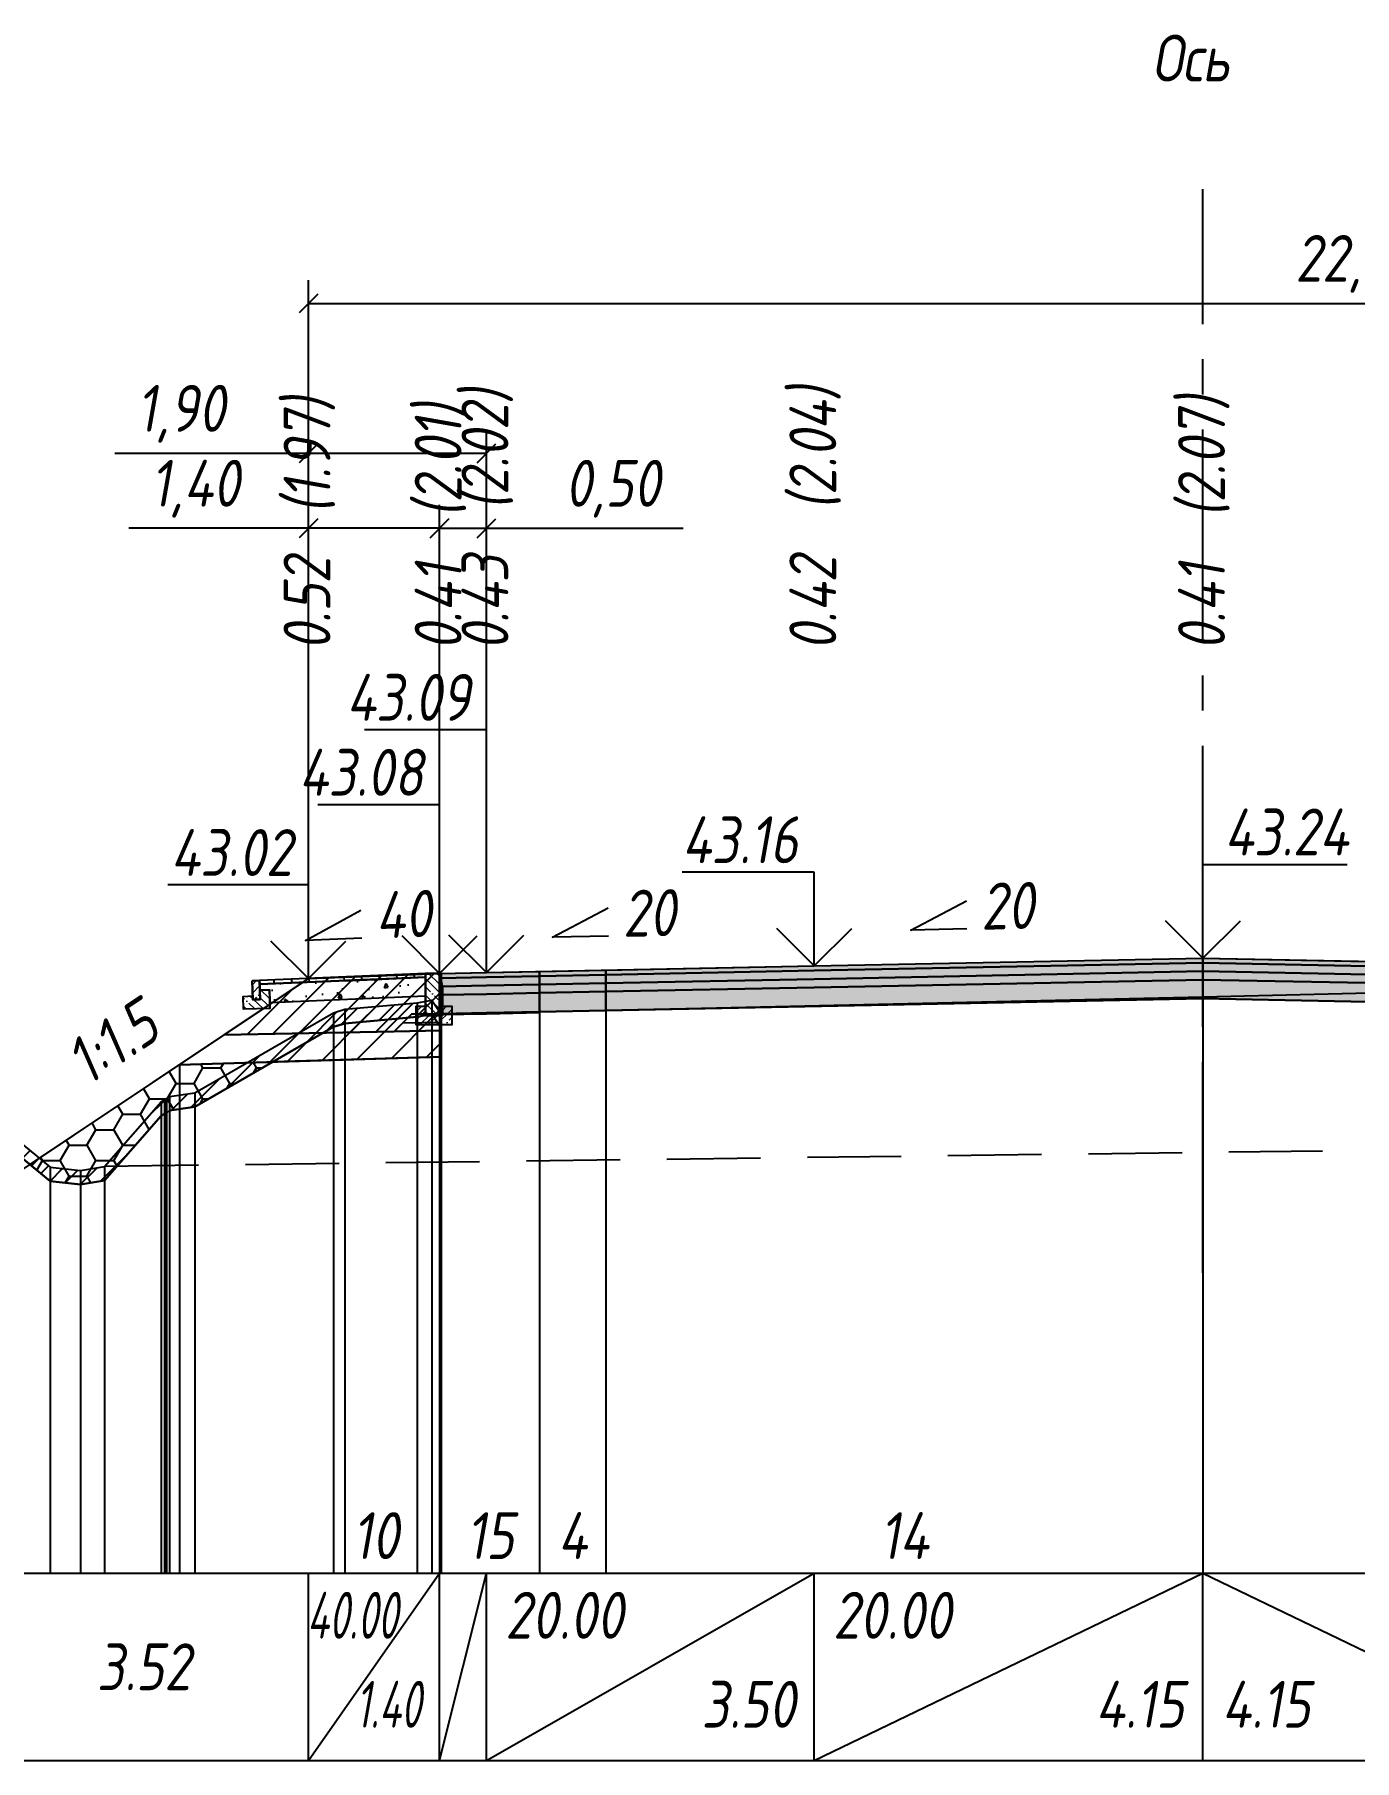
# Model space of a CAD drawing. Extents: x -717 to 1451, y -133302 to 233.
# Drawn here: x -282.8 to -212.3, y -113213.6 to -113121.5 of the extents above; entities that cross this region are included whole.
import ezdxf
from ezdxf.enums import TextEntityAlignment as Align

# ---------------------------------------------------------------- set-up
doc = ezdxf.new("R2010")
doc.units = 0
doc.linetypes.add('осевая2', pattern=[1.125, 0.75, -0.125, 0.125, -0.125])
doc.linetypes.add('штриховая', pattern=[0.75, 0.5, -0.25])
for name, color, linetype in [('Интерполированный поперечник', 2, 'Continuous'), ('КОД_399', 252, 'Continuous'), ('Код_514', 1, 'Continuous'), ('Контур_0', 7, 'Continuous'), ('Контур_2521', 7, 'Continuous'), ('Контур_2564', 7, 'Continuous'), ('Контур_2660', 7, 'Continuous'), ('Контур_2665', 7, 'Continuous'), ('Контур_400', 7, 'Continuous'), ('Контур_508', 7, 'Continuous'), ('Контур_512', 7, 'Continuous'), ('Контур_513', 7, 'Continuous'), ('Контур_818', 7, 'Continuous'), ('Красный поперечник', 1, 'Continuous'), ('Объём_2501', 7, 'Continuous'), ('Объём_2564', 7, 'Continuous'), ('Объём_2650', 7, 'Continuous'), ('Объём_2660', 7, 'Continuous'), ('Объём_2661', 7, 'Continuous'), ('Объём_2663', 7, 'Continuous'), ('Объём_2665', 7, 'Continuous'), ('Объём_2666', 7, 'Continuous'), ('Объём_2753', 7, 'Continuous'), ('Ось', 1, 'осевая2'), ('Откосы', 7, 'Continuous'), ('Отметки покрытия', 7, 'Continuous'), ('Рабочие отметки', 7, 'Continuous'), ('Рабочие отметки доп.', 7, 'Continuous'), ('Слои выравнивания', 7, 'Continuous'), ('Таблица', 7, 'Continuous'), ('Уклоны проезжей части', 7, 'Continuous'), ('Черный поперечник', 3, 'Continuous')]:
    doc.layers.add(name, color=color, linetype=linetype)
for name, color, linetype, true_color in [('Контур_2540', 2, 'Continuous', 0xffff00), ('Контур_2560', 2, 'Continuous', 0xffff00), ('Контур_2561', 7, 'Continuous', 0xff8040), ('Контур_2562', 3, 'Continuous', 0x00ff00), ('Контур_2563', 7, 'Continuous', 0xff8000), ('Контур_2570', 7, 'Continuous', 0x80ff00), ('Контур_2725', 7, 'Continuous', 0x323232), ('Контур_2736', 4, 'Continuous', 0x00ffff), ('Контур_2737', 4, 'Continuous', 0x00ffff), ('Контур_2738', 4, 'Continuous', 0x00ffff), ('Контур_2739', 4, 'Continuous', 0x00ffff), ('Контур_2745', 7, 'Continuous', 0xa4ffff), ('Контур_2747', 4, 'Continuous', 0x00ffff), ('Контур_2748', 4, 'Continuous', 0x00ffff), ('Контур_2749', 4, 'Continuous', 0x00ffff), ('Контур_2760', 7, 'Continuous', 0x323232), ('Контур_2761', 7, 'Continuous', 0x323232), ('Контур_2762', 7, 'Continuous', 0x323232), ('Контур_2763', 7, 'Continuous', 0x323232), ('Контур_2764', 7, 'Continuous', 0x323232), ('Контур_402', 7, 'Continuous', 0xff6464), ('Контур_703', 4, 'Continuous', 0x00ffff), ('Контур_705', 4, 'Continuous', 0x00ffff), ('Объём_2500', 7, 'Continuous', 0xc0c0c0), ('Объём_2520', 7, 'Continuous', 0x80ffff), ('Объём_2540', 2, 'Continuous', 0xffff00), ('Объём_2560', 2, 'Continuous', 0xffff00), ('Объём_2561', 7, 'Continuous', 0xff8040), ('Объём_2562', 3, 'Continuous', 0x00ff00), ('Объём_2563', 7, 'Continuous', 0xff8000), ('Объём_2570', 7, 'Continuous', 0x80ff00), ('Объём_2600', 7, 'Continuous', 0x808000), ('Объём_2746', 2, 'Continuous', 0xffff00)]:
    doc.layers.add(name, color=color, linetype=linetype, true_color=true_color)
doc.styles.get("Standard").update_dxf_attribs({"font": 'txt', "height": 2.5})
doc.styles.add('М', font='romand.shx', dxfattribs={"width": 0.8, "oblique": 10, "height": 2.5})
doc.dimstyles.new('ISO-25', dxfattribs={"dimtxt": 2.5, "dimasz": 2.5, "dimexe": 1.25, "dimexo": 0.625, "dimtad": 1, "dimtxsty": 'Standard', "dimcen": 2.5, "dimadec": 0, "dimazin": 0, "dimtfac": 1, "dimtmove": 0, "dimatfit": 3, "dimfxl": 1, "dimarcsym": 0})

# ---------------------------------------------------------------- blocks, each defined once
blk = doc.blocks.new('_Oblique')
at = {"color": 0, "linetype": 'ByBlock', "lineweight": -2}
blk.add_line((-0.5, -0.5), (0.5, 0.5), dxfattribs=at)
blk = doc.blocks.new('*D2329')
at = {"color": 0, "lineweight": -2, "transparency": 16777216}
for p, q in [((-268.175, -113171.356), (-268.175, -113146.636)), ((-261.175, -113171.076), (-261.175, -113146.636)), ((-268.175, -113147.886), (-277.756, -113147.886)), ((-261.175, -113147.886), (-268.175, -113147.886))]:
    blk.add_line(p, q, dxfattribs=at)
at = {"layer": 'Defpoints', "color": 0, "transparency": 16777216}
for p in [(-261.175, -113147.886), (-268.175, -113171.981), (-261.175, -113171.701)]:
    blk.add_point(p, dxfattribs=at)
at = {"color": 0, "lineweight": -2, "transparency": 16777216, "rotation": 180}
blk.add_blockref('_Oblique', (-268.175, -113147.886), dxfattribs=at)
at = {"color": 0, "lineweight": -2, "transparency": 16777216}
blk.add_blockref('_Oblique', (-261.175, -113147.886), dxfattribs=at)
at = {"color": 0, "transparency": 16777216, "insert": (-274.216, -113145.773), "char_height": 2.5, "width": 8.75, "attachment_point": 5, "style": 'М'}
blk.add_mtext('1,40', dxfattribs=at)
blk = doc.blocks.new('*D2331')
at = {"color": 0, "lineweight": -2, "transparency": 16777216}
for p, q in [((-261.175, -113171.076), (-261.175, -113146.636)), ((-258.675, -113171.026), (-258.675, -113146.636)), ((-261.175, -113147.886), (-258.675, -113147.886)), ((-258.675, -113147.886), (-248.171, -113147.886))]:
    blk.add_line(p, q, dxfattribs=at)
at = {"layer": 'Defpoints', "color": 0, "transparency": 16777216}
for p in [(-258.675, -113147.886), (-261.175, -113171.701), (-258.675, -113171.651)]:
    blk.add_point(p, dxfattribs=at)
at = {"color": 0, "lineweight": -2, "transparency": 16777216, "rotation": 180}
blk.add_blockref('_Oblique', (-261.175, -113147.886), dxfattribs=at)
at = {"color": 0, "lineweight": -2, "transparency": 16777216}
blk.add_blockref('_Oblique', (-258.675, -113147.886), dxfattribs=at)
at = {"color": 0, "transparency": 16777216, "insert": (-251.932, -113145.773), "char_height": 2.5, "width": 9.16667, "attachment_point": 5, "style": 'М'}
blk.add_mtext('0,50', dxfattribs=at)
blk = doc.blocks.new('*D2334')
at = {"color": 0, "lineweight": -2, "transparency": 16777216}
for p, q in [((-268.175, -113171.356), (-268.175, -113142.636)), ((-258.675, -113171.026), (-258.675, -113142.636)), ((-268.175, -113143.886), (-278.515, -113143.886)), ((-258.675, -113143.886), (-268.175, -113143.886))]:
    blk.add_line(p, q, dxfattribs=at)
at = {"layer": 'Defpoints', "color": 0, "transparency": 16777216}
for p in [(-258.675, -113143.886), (-268.175, -113171.981), (-258.675, -113171.651)]:
    blk.add_point(p, dxfattribs=at)
at = {"color": 0, "lineweight": -2, "transparency": 16777216, "rotation": 180}
blk.add_blockref('_Oblique', (-268.175, -113143.886), dxfattribs=at)
at = {"color": 0, "lineweight": -2, "transparency": 16777216}
blk.add_blockref('_Oblique', (-258.675, -113143.886), dxfattribs=at)
at = {"color": 0, "transparency": 16777216, "insert": (-274.975, -113141.773), "char_height": 2.5, "width": 8.75, "attachment_point": 5, "style": 'М'}
blk.add_mtext('1,90', dxfattribs=at)
blk = doc.blocks.new('*D2335')
at = {"color": 0, "lineweight": -2, "transparency": 16777216}
for p, q in [((-268.175, -113171.356), (-268.175, -113134.636)), ((-156.341, -113171.893), (-156.341, -113134.636)), ((-268.175, -113135.886), (-156.341, -113135.886))]:
    blk.add_line(p, q, dxfattribs=at)
at = {"layer": 'Defpoints', "color": 0, "transparency": 16777216}
for p in [(-156.341, -113135.886), (-268.175, -113171.981), (-156.341, -113172.518)]:
    blk.add_point(p, dxfattribs=at)
at = {"color": 0, "lineweight": -2, "transparency": 16777216, "rotation": 180}
blk.add_blockref('_Oblique', (-268.175, -113135.886), dxfattribs=at)
at = {"color": 0, "lineweight": -2, "transparency": 16777216}
blk.add_blockref('_Oblique', (-156.341, -113135.886), dxfattribs=at)
at = {"color": 0, "transparency": 16777216, "insert": (-212.258, -113133.773), "char_height": 2.5, "width": 12.5, "attachment_point": 5, "style": 'М'}
blk.add_mtext('22,37', dxfattribs=at)
blk = doc.blocks.new('Тротуар1')
at = {"linetype": 'Continuous', "lineweight": 13}
h = blk.add_hatch(dxfattribs=at)
h.set_pattern_fill('ANSI35', scale=5, angle=90)
h.set_pattern_definition([(135, (-1541.6927, -4801.9416), (-0.88388348, -0.88388348), []), (135, (-1541.6927, -4801.0577), (-0.88388348, -0.88388348), [1.5625, -0.3125, 0, -0.3125])])
h.paths.add_polyline_path([(-16.72, -1.24), (-17.72, -1.24), (-17.72, -2.24), (-18.52, -2.24), (-18.52, -1.85), (-19.52, -1.89), (-19.52, -3.24), (-16.72, -3.24)])
h = blk.add_hatch(dxfattribs=at)
h.set_pattern_fill('ANSI35', scale=5)
h.set_pattern_definition([(45, (-1541.6927, -4800.4416), (-0.88388348, 0.88388348), []), (45, (-1540.8088, -4800.4416), (-0.88388348, 0.88388348), [1.5625, -0.3125, 0, -0.3125])])
h.paths.add_polyline_path([(-17.72, -0.24), (-18.52, -0.24), (-18.52, -2.24), (-17.72, -2.24)])
at = {"linetype": 'Continuous'}
h = blk.add_hatch(dxfattribs=at)
h.set_pattern_fill('ANSI31', color=256, scale=15, angle=45, style=0)
h.set_pattern_definition([(90, (-1932.1888, -4954.235), (-1.875, 3e-16), [])])
h.paths.add_polyline_path([(0, 0), (-17.72, -0.24), (-17.71, -0.63), (-11.04, -0.58), (0, -0.4)])
at = {"layer": 'КОД_399'}
h = blk.add_hatch(dxfattribs=at)
h.set_pattern_fill('AR-CONC', scale=0.7, angle=45, style=0)
h.set_pattern_definition([(95, (-1932.189, -4954.235), (3.860864, 3.2396496), [0.525, -5.775]), (40, (-1932.189, -4954.235), (-4.409945, 3.036377), [0.42, -4.62]), (145.45144, (-1931.867, -4953.965), (-0.549081, 6.2760265), [0.4461813, -4.907995]), (91.1842, (-1933.179, -4953.245), (6.101854, 4.4632964), [0.7875, -8.6625]), (141.63564, (-1932.67, -4952.873), (-0.1953, 9.447982), [0.669272, -7.361996]), (36.18416, (-1933.179, -4953.245), (-0.1953, 9.447982), [0.63, -6.93]), (66, (-1932.4363, -4952.9975), (4.947401, 0.9616773), [0.525, -5.775]), (11, (-1932.4363, -4952.9975), (-2.38496, 4.793659), [0.42, -4.62]), (116.45144, (-1932.024, -4952.9174), (2.562441, 5.7553363), [0.4461813, -4.907995]), (82.5, (-1932.1888, -4954.235), (-1.5875523, 1.7079287), [0, -4.564, 0, -4.69, 0, -4.6375]), (52.5, (-1932.1888, -4954.235), (-0.6501106, 3.2543661), [0, -2.674, 0, -4.459, 0, -1.7675]), (12.5, (-1933.2926, -4955.3388), (2.7539272, 2.5306453), [0, -1.75, 0, -5.46, 0, -7.245]), (2.5, (-1933.7876, -4955.8337), (2.3911299, 3.3821186), [0, -2.275, 0, -3.626, 0, -5.145])])
h.paths.add_polyline_path([(0, -0.4), (-17.71, -0.63), (-17.72, -1.24), (-16.71, -1.24), (-16.72, -2.62), (-0.07, -2.41)])
at = {"linetype": 'Continuous'}
blk.add_lwpolyline([(-17.72, -1.24), (-16.72, -1.24), (-16.72, -3.24), (-19.52, -3.24), (-19.52, -1.89), (-18.52, -1.85)], dxfattribs=at)
at = {"color": 7, "lineweight": 30}
for points in [[(-18.52, -0.24), (-18.52, -2.24), (-17.72, -2.24), (-17.72, -0.24), (-18.52, -0.24)], [(-8.6, -0.53), (0, -0.4)]]:
    blk.add_lwpolyline(points, dxfattribs=at)
for points in [[(0, 0), (-17.72, -0.24), (-17.72, -0.63), (0, -0.4)], [(0, -0.4), (-17.71, -0.63), (-17.72, -1.24), (-16.71, -1.24), (-16.72, -2.62), (-0.07, -2.39)]]:
    blk.add_lwpolyline(points, close=True)
blk = doc.blocks.new('БР100.30.18')
at = {"linetype": 'Continuous', "lineweight": 13}
h = blk.add_hatch(dxfattribs=at)
h.set_pattern_fill('ANSI35', scale=5)
h.set_pattern_definition([(45, (-1504.996, -4799.2297), (-0.88388348, 0.88388348), []), (45, (-1504.1121, -4799.2297), (-0.88388348, 0.88388348), [1.5625, -0.3125, 0, -0.3125])])
h.paths.add_polyline_path([(0.3, 3.47), (1.8, 3.47), (1.8, -1.03), (0, -1.03), (0, 1.97)])
h = blk.add_hatch(dxfattribs=at)
h.set_pattern_fill('ANSI35', scale=5, angle=90)
h.set_pattern_definition([(135, (-1504.996, -4800.7297), (-0.88388348, -0.88388348), []), (135, (-1504.996, -4799.8458), (-0.88388348, -0.88388348), [1.5625, -0.3125, 0, -0.3125])])
h.paths.add_polyline_path([(-1, -0.03), (0, -0.03), (0, -1.03), (1.8, -1.03), (1.8, -0.03), (2.8, -0.03), (2.8, -2.03), (-1, -2.03)])
at = {"color": 7, "lineweight": 30}
blk.add_lwpolyline([(1.8, -1.03), (0, -1.03), (0, 1.97), (0.3, 3.47), (1.8, 3.47)], close=True, dxfattribs=at)
at = {"linetype": 'Continuous'}
blk.add_lwpolyline([(0, -0.03), (-1, -0.03), (-1, -2.03), (2.8, -2.03), (2.8, -0.03), (1.8, -0.03)], dxfattribs=at)

msp = doc.modelspace()

# ---------------------------------------------------------------- hatches: boundary and pattern name
at = {"layer": 'Объём_2563'}
h = msp.add_hatch(dxfattribs=at)
h.set_pattern_fill('ANSI31', color=256, scale=0.3)
h.set_pattern_definition([(45, (-402.3918, 39.3591), (-0.673519209, 0.673519209), [])])
h.paths.add_polyline_path([(-268.175, -113171.919), (-261.175, -113171.639), (-261.175, -113173.789), (-262.675, -113173.819), (-263.593, -113174.737), (-272.675, -113174.919)])
at = {"layer": 'Объём_2570'}
h = msp.add_hatch(dxfattribs=at)
h.set_pattern_fill('ANSI31', color=256, scale=0.2)
h.set_pattern_definition([(45, (-402.3918, 39.35914), (-0.449012806, 0.449012806), [])])
h.paths.add_polyline_path([(-261.097, -113174.558), (-261.597, -113173.808), (-262.377, -113173.95), (-266.24, -113174.305), (-266.837, -113174.49), (-274.244, -113178.767), (-275.584, -113178.95), (-275.755, -113179.088), (-275.859, -113179.133), (-276.042, -113179.246), (-279.055, -113182.688), (-280.342, -113182.912), (-281.956, -113182.73), (-285.946, -113179.46), (-286.216, -113179.199), (-292.567, -113178.477), (-294.032, -113178.127), (-296.491, -113177.973), (-297.058, -113177.963), (-297.392, -113177.968), (-297.392, -113177.218), (-297.058, -113177.213), (-296.491, -113177.223), (-294.032, -113177.377), (-292.567, -113177.727), (-286.216, -113178.449), (-285.946, -113178.71), (-281.956, -113181.98), (-280.342, -113182.162), (-279.055, -113181.938), (-276.042, -113178.496), (-275.859, -113178.383), (-275.755, -113178.338), (-275.584, -113178.2), (-274.244, -113178.017), (-266.837, -113173.74), (-266.24, -113173.555), (-262.377, -113173.2), (-261.597, -113173.058), (-261.097, -113173.808)])
at = {"layer": 'Объём_2600'}
h = msp.add_hatch(dxfattribs=at)
h.set_pattern_fill('ANSI31', color=6, scale=0.4)
h.set_pattern_definition([(45, (-402.3918, 39.3591), (-0.898025612, 0.898025612), [])])
h.paths.add_polyline_path([(-261.097, -113174.558), (-261.097, -113176.094), (-270.081, -113176.363), (-266.837, -113174.49), (-266.24, -113174.305), (-262.377, -113173.95), (-261.597, -113173.808)])
h = msp.add_hatch(dxfattribs=at)
h.set_pattern_fill('HONEY', color=5, scale=0.3)
h.set_pattern_definition([(0, (-402.3918, 39.35914), (1.42875, 0.8248891935), [0.9525, -1.905]), (120, (-402.3918, 39.35914), (-1.428749997, 0.824889199), [0.9525, -1.905]), (60, (-402.3918, 39.35914), (3e-09, 1.6497783924), [-1.905, 0.9525])])
h.paths.add_polyline_path([(-275.859, -113179.133), (-276.042, -113179.246), (-279.055, -113182.688), (-280.342, -113182.912), (-281.956, -113182.73), (-283.049, -113181.835), (-275.066, -113176.513), (-270.081, -113176.363), (-274.244, -113178.767), (-275.584, -113178.95), (-275.755, -113179.088)])
at = {"layer": 'Слои выравнивания'}
for color, points in [(2, [(-252.302, -113171.461), (-241.175, -113171.239), (-220.425, -113170.824), (-220.425, -113171.074), (-241.175, -113171.489), (-252.302, -113171.711)]), (3, [(-252.302, -113171.711), (-241.175, -113171.489), (-220.425, -113171.074), (-220.425, -113171.524), (-241.175, -113171.939), (-252.302, -113172.161)]), (2, [(-220.425, -113170.824), (-210.774, -113171.017), (-201.489, -113171.202), (-199.675, -113171.239), (-182.175, -113171.589), (-176.341, -113171.705), (-173.841, -113171.755), (-173.841, -113172.005), (-176.341, -113171.955), (-182.175, -113171.839), (-199.675, -113171.489), (-201.489, -113171.452), (-210.774, -113171.267), (-220.425, -113171.074)]), (3, [(-220.425, -113171.074), (-210.774, -113171.267), (-201.489, -113171.452), (-199.675, -113171.489), (-182.175, -113171.839), (-176.341, -113171.955), (-173.841, -113172.005), (-173.841, -113172.455), (-176.341, -113172.405), (-182.175, -113172.289), (-199.675, -113171.939), (-201.489, -113171.902), (-210.774, -113171.717), (-220.425, -113171.524)]), (2, [(-261.097, -113171.637), (-258.675, -113171.589), (-255.849, -113171.532), (-255.849, -113171.782), (-258.675, -113171.839), (-261.097, -113171.887)]), (3, [(-261.097, -113171.887), (-258.675, -113171.839), (-255.849, -113171.782), (-255.849, -113172.232), (-258.675, -113172.289), (-261.097, -113172.337)]), (2, [(-255.849, -113171.532), (-252.302, -113171.461), (-252.302, -113171.711), (-255.849, -113171.782)]), (3, [(-255.849, -113171.782), (-252.302, -113171.711), (-252.302, -113172.161), (-255.849, -113172.232)]), (4, [(-252.302, -113172.161), (-241.175, -113171.939), (-220.425, -113171.524), (-220.425, -113171.974), (-241.175, -113172.389), (-252.302, -113172.611)]), (5, [(-252.302, -113172.611), (-241.175, -113172.389), (-220.425, -113171.974), (-220.425, -113172.974), (-241.175, -113173.389), (-252.302, -113173.611)]), (4, [(-220.425, -113171.524), (-210.774, -113171.717), (-201.489, -113171.902), (-199.675, -113171.939), (-182.175, -113172.289), (-176.341, -113172.405), (-173.841, -113172.455), (-173.841, -113172.905), (-176.341, -113172.855), (-182.175, -113172.739), (-199.675, -113172.389), (-201.489, -113172.352), (-210.774, -113172.167), (-220.425, -113171.974)]), (5, [(-220.425, -113171.974), (-210.774, -113172.167), (-201.489, -113172.352), (-199.675, -113172.389), (-182.175, -113172.739), (-176.341, -113172.855), (-173.841, -113172.905), (-173.841, -113173.905), (-176.341, -113173.855), (-182.175, -113173.739), (-199.675, -113173.389), (-201.489, -113173.352), (-210.774, -113173.167), (-220.425, -113172.974)]), (4, [(-261.097, -113172.337), (-258.675, -113172.289), (-255.849, -113172.232), (-255.849, -113172.682), (-258.675, -113172.739), (-261.097, -113172.787)]), (5, [(-261.097, -113172.787), (-258.675, -113172.739), (-255.849, -113172.682), (-255.849, -113173.682), (-258.675, -113173.739), (-261.097, -113173.787)]), (4, [(-255.849, -113172.232), (-252.302, -113172.161), (-252.302, -113172.611), (-255.849, -113172.682)]), (5, [(-255.849, -113172.682), (-252.302, -113172.611), (-252.302, -113173.611), (-255.849, -113173.692)]), (7, [(-261.097, -113173.787), (-258.675, -113173.739), (-255.849, -113173.682), (-255.849, -113173.732), (-258.675, -113173.789), (-261.097, -113173.837)])]:
    msp.add_hatch(color=color, dxfattribs=at).paths.add_polyline_path(points)

# ---------------------------------------------------------------- linework, layer by layer
at = {"layer": 'Интерполированный поперечник', "linetype": 'штриховая', "ltscale": 10, "flags": 128}
msp.add_lwpolyline([(-279.036, -113181.924), (-136.229, -113180.116)], dxfattribs=at)
at = {"layer": 'Код_514'}
for p, q in [((-268.175, -113213.641), (-268.175, -113203.641)), ((-268.175, -113213.641), (-261.175, -113203.641)), ((-261.175, -113213.641), (-261.175, -113203.641)), ((-261.175, -113213.641), (-258.675, -113203.641)), ((-258.675, -113213.641), (-258.675, -113203.641)), ((-258.675, -113213.641), (-241.175, -113203.641)), ((-241.175, -113213.641), (-241.175, -113203.641)), ((-241.175, -113213.641), (-220.425, -113203.641)), ((-220.425, -113213.641), (-220.425, -113203.641)), ((-220.425, -113203.641), (-199.675, -113213.641))]:
    msp.add_line(p, q, dxfattribs=at)
at = {"layer": 'Контур_0', "flags": 128}
for points in [[(-268.175, -113171.919), (-282.544, -113181.498), (-282.544, -113181.498), (-282.544, -113181.498), (-282.544, -113181.498), (-282.544, -113181.498), (-282.544, -113181.498), (-282.544, -113181.498), (-282.544, -113181.498), (-282.544, -113181.498), (-282.544, -113181.498), (-282.544, -113181.498), (-282.544, -113181.498), (-282.544, -113181.498), (-282.544, -113181.498), (-285.758, -113183.641)], [(-268.175, -113171.919), (-282.544, -113181.498), (-282.544, -113181.498), (-282.544, -113181.498), (-282.544, -113181.498), (-282.544, -113181.498), (-282.544, -113181.498), (-282.544, -113181.498), (-282.544, -113181.498), (-282.544, -113181.498), (-282.544, -113181.498), (-282.544, -113181.498), (-282.544, -113181.498), (-282.544, -113181.498), (-282.544, -113181.498), (-285.758, -113183.641)], [(-261.175, -113173.789), (-261.175, -113171.639), (-261.097, -113171.637), (-261.097, -113173.787), (-261.175, -113173.789), (-261.175, -113173.789)], [(-272.675, -113174.919), (-263.593, -113174.737), (-262.675, -113173.819), (-261.175, -113173.789)], [(-262.675, -113173.819), (-261.097, -113173.787), (-261.097, -113174.687), (-263.593, -113174.737), (-262.675, -113173.819), (-262.675, -113173.819)]]:
    msp.add_lwpolyline(points, dxfattribs=at)
at = {"layer": 'Контур_2521', "color": 250, "flags": 128}
msp.add_lwpolyline([(-263.134, -113174.278), (-261.097, -113174.237)], dxfattribs=at)
at = {"layer": 'Контур_2540', "flags": 128}
msp.add_lwpolyline([(-263.593, -113174.737), (-261.097, -113174.687), (-261.097, -113176.094), (-275.066, -113176.513), (-272.675, -113174.919), (-263.593, -113174.737), (-263.593, -113174.737)], dxfattribs=at)
at = {"layer": 'Контур_2560', "flags": 128}
msp.add_lwpolyline([(-268.175, -113171.919), (-268.175, -113171.919), (-268.175, -113171.919), (-261.175, -113171.639)], dxfattribs=at)
at = {"layer": 'Контур_2561', "flags": 128}
msp.add_lwpolyline([(-261.175, -113171.639), (-261.175, -113171.639), (-268.175, -113171.919), (-268.175, -113171.919), (-261.175, -113171.639)], dxfattribs=at)
at = {"layer": 'Контур_2562', "flags": 128}
msp.add_lwpolyline([(-268.175, -113171.919), (-268.175, -113171.919), (-268.175, -113171.919), (-268.175, -113171.919), (-268.175, -113171.919)], dxfattribs=at)
at = {"layer": 'Контур_2563', "flags": 128}
msp.add_lwpolyline([(-268.175, -113171.919), (-261.175, -113171.639), (-261.175, -113173.789), (-262.675, -113173.819), (-263.593, -113174.737), (-272.675, -113174.919), (-268.175, -113171.919), (-268.175, -113171.919)], dxfattribs=at)
at = {"layer": 'Контур_2564', "flags": 128}
msp.add_lwpolyline([(-268.175, -113171.919), (-261.175, -113171.639)], dxfattribs=at)
at = {"layer": 'Контур_2570', "flags": 128}
msp.add_lwpolyline([(-322.392, -113176.474), (-306.844, -113178.135), (-297.058, -113177.963), (-296.491, -113177.973), (-294.032, -113178.127), (-292.567, -113178.477), (-286.216, -113179.199), (-286.095, -113179.311), (-285.946, -113179.46), (-281.956, -113182.73), (-280.342, -113182.912), (-279.055, -113182.688), (-276.042, -113179.246), (-275.859, -113179.133), (-275.755, -113179.088), (-275.584, -113178.95), (-274.244, -113178.767), (-266.837, -113174.49), (-266.24, -113174.305), (-266.24, -113174.305), (-262.377, -113173.95), (-261.597, -113173.808), (-261.097, -113174.558)], dxfattribs=at)
at = {"layer": 'Контур_2660', "flags": 128}
msp.add_lwpolyline([(-275.066, -113176.513), (-261.097, -113176.094)], dxfattribs=at)
at = {"layer": 'Контур_2665', "flags": 128}
msp.add_lwpolyline([(-268.175, -113171.919), (-268.175, -113171.919)], dxfattribs=at)
at = {"layer": 'Контур_2725', "flags": 128}
msp.add_lwpolyline([(-261.097, -113173.837), (-258.675, -113173.789), (-255.849, -113173.732), (-255.849, -113173.692), (-252.302, -113173.611), (-241.175, -113173.389), (-220.425, -113172.974), (-210.774, -113173.167), (-201.489, -113173.352), (-199.675, -113173.389), (-182.175, -113173.739), (-176.341, -113173.855), (-173.841, -113173.905)], dxfattribs=at)
at = {"layer": 'Контур_2736', "flags": 128}
for points in [[(-268.175, -113171.919), (-282.544, -113181.498)], [(-282.544, -113181.498), (-285.758, -113183.641)]]:
    msp.add_lwpolyline(points, dxfattribs=at)
at = {"layer": 'Контур_2737', "flags": 128}
msp.add_lwpolyline([(-282.544, -113181.498), (-282.544, -113181.498)], dxfattribs=at)
at = {"layer": 'Контур_2738', "flags": 128}
msp.add_lwpolyline([(-282.544, -113181.498), (-282.544, -113181.498)], dxfattribs=at)
at = {"layer": 'Контур_2739', "flags": 128}
msp.add_lwpolyline([(-282.544, -113181.498), (-282.544, -113181.498)], dxfattribs=at)
at = {"layer": 'Контур_2745', "flags": 128}
msp.add_lwpolyline([(-282.544, -113181.498), (-282.544, -113181.498)], dxfattribs=at)
msp.add_lwpolyline([(-282.544, -113181.498), (-282.544, -113181.498)], dxfattribs=at)
msp.add_lwpolyline([(-282.544, -113181.498), (-282.544, -113181.498)], dxfattribs=at)
msp.add_lwpolyline([(-282.544, -113181.498), (-282.544, -113181.498)], dxfattribs=at)
msp.add_lwpolyline([(-282.544, -113181.498), (-282.544, -113181.498)], dxfattribs=at)
msp.add_lwpolyline([(-282.544, -113181.498), (-282.544, -113181.498)], dxfattribs=at)
at = {"layer": 'Контур_2747', "flags": 128}
msp.add_lwpolyline([(-282.544, -113181.498), (-282.544, -113181.498)], dxfattribs=at)
at = {"layer": 'Контур_2748', "flags": 128}
msp.add_lwpolyline([(-282.544, -113181.498), (-282.544, -113181.498)], dxfattribs=at)
at = {"layer": 'Контур_2749', "flags": 128}
msp.add_lwpolyline([(-282.544, -113181.498), (-282.544, -113181.498)], dxfattribs=at)
at = {"layer": 'Контур_2760', "flags": 128}
msp.add_lwpolyline([(-261.097, -113171.637), (-258.675, -113171.589), (-255.849, -113171.532), (-252.302, -113171.461), (-241.175, -113171.239), (-220.425, -113170.824), (-210.774, -113171.017), (-201.489, -113171.202), (-199.675, -113171.239), (-182.175, -113171.589), (-176.341, -113171.705), (-173.841, -113171.755)], dxfattribs=at)
at = {"layer": 'Контур_2761', "flags": 128}
msp.add_lwpolyline([(-261.097, -113171.887), (-258.675, -113171.839), (-255.849, -113171.782), (-252.302, -113171.711), (-241.175, -113171.489), (-220.425, -113171.074), (-210.774, -113171.267), (-201.489, -113171.452), (-199.675, -113171.489), (-182.175, -113171.839), (-176.341, -113171.955), (-173.841, -113172.005)], dxfattribs=at)
at = {"layer": 'Контур_2762', "flags": 128}
msp.add_lwpolyline([(-261.097, -113172.337), (-258.675, -113172.289), (-255.849, -113172.232), (-252.302, -113172.161), (-241.175, -113171.939), (-220.425, -113171.524), (-210.774, -113171.717), (-201.489, -113171.902), (-199.675, -113171.939), (-182.175, -113172.289), (-176.341, -113172.405), (-173.841, -113172.455)], dxfattribs=at)
at = {"layer": 'Контур_2763', "flags": 128}
msp.add_lwpolyline([(-261.097, -113172.787), (-258.675, -113172.739), (-255.849, -113172.682), (-252.302, -113172.611), (-241.175, -113172.389), (-220.425, -113171.974), (-210.774, -113172.167), (-201.489, -113172.352), (-199.675, -113172.389), (-182.175, -113172.739), (-176.341, -113172.855), (-173.841, -113172.905)], dxfattribs=at)
at = {"layer": 'Контур_2764', "flags": 128}
msp.add_lwpolyline([(-261.097, -113173.787), (-258.675, -113173.739), (-255.849, -113173.682)], dxfattribs=at)
at = {"layer": 'Контур_400', "flags": 128}
for points in [[(-261.175, -113171.639), (-258.675, -113171.589), (-258.675, -113171.589), (-258.675, -113171.589), (-258.675, -113171.589), (-258.675, -113171.589), (-258.675, -113171.589), (-241.175, -113171.239), (-220.425, -113170.824)], [(-220.425, -113170.824), (-199.675, -113171.239), (-182.175, -113171.589), (-182.175, -113171.589), (-182.175, -113171.589), (-182.175, -113171.589), (-182.175, -113171.589), (-176.341, -113171.705), (-173.841, -113171.755)]]:
    msp.add_lwpolyline(points, dxfattribs=at)
at = {"layer": 'Контур_402', "flags": 128}
msp.add_lwpolyline([(-275.066, -113176.513), (-261.097, -113176.094), (-261.097, -113173.837), (-255.849, -113173.732), (-255.849, -113173.692), (-252.302, -113173.611), (-220.425, -113172.974), (-173.841, -113173.905), (-173.841, -113176.271), (-149.523, -113177.001)], dxfattribs=at)
at = {"layer": 'Контур_508', "flags": 128}
msp.add_lwpolyline([(-297.392, -113177.218), (-287.758, -113183.641), (-285.758, -113183.641), (-275.066, -113176.513), (-261.097, -113176.094), (-261.097, -113173.837), (-255.849, -113173.732), (-255.849, -113173.692), (-252.302, -113173.611), (-220.425, -113172.974), (-173.841, -113173.905), (-173.841, -113176.271), (-149.523, -113177.001), (-144.078, -113180.631), (-144.078, -113181.833), (-140.631, -113184.131), (-140.328, -113184.131), (-138.328, -113184.131), (-138.025, -113184.131), (-134.578, -113181.833), (-134.578, -113180.631), (-130.748, -113178.078)], dxfattribs=at)
at = {"layer": 'Контур_512', "flags": 128}
msp.add_lwpolyline([(-297.392, -113177.218), (-287.758, -113183.641), (-285.758, -113183.641), (-275.066, -113176.513), (-261.097, -113176.094)], dxfattribs=at)
at = {"layer": 'Контур_513', "flags": 128}
msp.add_lwpolyline([(-297.392, -113177.218), (-287.758, -113183.641), (-285.758, -113183.641), (-275.066, -113176.513), (-261.097, -113176.094), (-261.097, -113173.837), (-255.849, -113173.732), (-255.849, -113173.692), (-252.302, -113173.611), (-220.425, -113172.974), (-173.841, -113173.905), (-173.841, -113176.271), (-149.523, -113177.001), (-144.078, -113180.631), (-144.078, -113181.833), (-140.631, -113184.131), (-140.328, -113184.131), (-138.328, -113184.131), (-138.025, -113184.131), (-134.578, -113181.833), (-134.578, -113180.631), (-130.748, -113178.078)], dxfattribs=at)
at = {"layer": 'Контур_703', "flags": 128}
msp.add_lwpolyline([(-268.175, -113171.919), (-282.544, -113181.498)], dxfattribs=at)
at = {"layer": 'Контур_705', "flags": 128}
msp.add_lwpolyline([(-282.544, -113181.498), (-282.544, -113181.498)], dxfattribs=at)
at = {"layer": 'Контур_818', "flags": 128}
msp.add_lwpolyline([(-297.392, -113177.968), (-297.058, -113177.963), (-296.491, -113177.973), (-294.032, -113178.127), (-292.567, -113178.477), (-286.216, -113179.199), (-286.095, -113179.311), (-285.946, -113179.46), (-281.956, -113182.73), (-280.342, -113182.912), (-279.055, -113182.688), (-276.042, -113179.246), (-275.859, -113179.133), (-275.755, -113179.088), (-275.584, -113178.95), (-274.244, -113178.767), (-266.837, -113174.49), (-266.24, -113174.305), (-266.24, -113174.305), (-262.377, -113173.95), (-261.597, -113173.808), (-261.097, -113174.558)], dxfattribs=at)
at = {"layer": 'Красный поперечник'}
for p, q in [((-241.175, -113171.239), (-220.425, -113170.824)), ((-220.425, -113170.824), (-199.675, -113171.239)), ((-285.758, -113183.641), (-268.175, -113171.919)), ((-268.175, -113171.919), (-261.175, -113171.639)), ((-261.175, -113171.639), (-258.675, -113171.589)), ((-258.675, -113171.589), (-241.175, -113171.239)), ((-275.066, -113176.513), (-275.066, -113203.641)), ((-261.097, -113176.094), (-261.097, -113203.641))]:
    msp.add_line(p, q, dxfattribs=at)
at = {"layer": 'Объём_2500', "flags": 128}
msp.add_lwpolyline([(-261.175, -113173.789), (-261.175, -113171.639), (-261.097, -113171.637), (-261.097, -113173.787), (-261.175, -113173.789), (-261.175, -113173.789)], dxfattribs=at)
at = {"layer": 'Объём_2501', "flags": 128}
for points in [[(-261.175, -113171.639), (-258.675, -113171.589), (-258.675, -113171.589), (-258.675, -113171.589), (-258.675, -113171.589), (-258.675, -113171.589), (-258.675, -113171.589), (-241.175, -113171.239), (-220.425, -113170.824)], [(-220.425, -113170.824), (-199.675, -113171.239), (-182.175, -113171.589), (-182.175, -113171.589), (-182.175, -113171.589), (-182.175, -113171.589), (-182.175, -113171.589), (-176.341, -113171.705), (-173.841, -113171.755)]]:
    msp.add_lwpolyline(points, dxfattribs=at)
at = {"layer": 'Объём_2520', "color": 250, "flags": 128}
msp.add_lwpolyline([(-262.675, -113173.819), (-261.097, -113173.787), (-261.097, -113174.687), (-263.593, -113174.737), (-262.675, -113173.819), (-262.675, -113173.819)], dxfattribs=at)
at = {"layer": 'Объём_2540', "flags": 128}
msp.add_lwpolyline([(-263.593, -113174.737), (-261.097, -113174.687), (-261.097, -113176.094), (-275.066, -113176.513), (-272.675, -113174.919), (-263.593, -113174.737), (-263.593, -113174.737)], dxfattribs=at)
at = {"layer": 'Объём_2560', "flags": 128}
msp.add_lwpolyline([(-268.175, -113171.919), (-268.175, -113171.919), (-268.175, -113171.919), (-261.175, -113171.639)], dxfattribs=at)
at = {"layer": 'Объём_2561', "flags": 128}
msp.add_lwpolyline([(-261.175, -113171.639), (-261.175, -113171.639), (-268.175, -113171.919), (-268.175, -113171.919), (-261.175, -113171.639)], dxfattribs=at)
at = {"layer": 'Объём_2562', "flags": 128}
msp.add_lwpolyline([(-268.175, -113171.919), (-268.175, -113171.919), (-268.175, -113171.919), (-268.175, -113171.919), (-268.175, -113171.919)], dxfattribs=at)
at = {"layer": 'Объём_2563', "color": 250, "flags": 128}
msp.add_lwpolyline([(-268.175, -113171.919), (-261.175, -113171.639), (-261.175, -113173.789), (-262.675, -113173.819), (-263.593, -113174.737), (-272.675, -113174.919), (-268.175, -113171.919), (-268.175, -113171.919)], dxfattribs=at)
at = {"layer": 'Объём_2564', "flags": 128}
msp.add_lwpolyline([(-268.175, -113171.919), (-261.175, -113171.639)], dxfattribs=at)
at = {"layer": 'Объём_2570', "flags": 128}
for points in [[(-285.946, -113178.71), (-281.956, -113181.98), (-280.342, -113182.162), (-279.055, -113181.938), (-276.042, -113178.496), (-275.859, -113178.383), (-275.755, -113178.338), (-275.584, -113178.2), (-274.244, -113178.017), (-266.837, -113173.74), (-266.24, -113173.555), (-262.377, -113173.2), (-261.597, -113173.058), (-261.097, -113173.808), (-261.097, -113173.808), (-261.097, -113174.558), (-261.097, -113174.558)], [(-261.097, -113174.558), (-261.097, -113174.558), (-261.597, -113173.808), (-262.377, -113173.95), (-266.24, -113174.305), (-266.837, -113174.49), (-274.244, -113178.767), (-275.584, -113178.95), (-275.755, -113179.088), (-275.859, -113179.133), (-276.042, -113179.246), (-279.055, -113182.688), (-280.342, -113182.912), (-281.956, -113182.73), (-285.946, -113179.46)]]:
    msp.add_lwpolyline(points, dxfattribs=at)
at = {"layer": 'Объём_2600', "color": 5, "flags": 128}
msp.add_lwpolyline([(-275.859, -113179.133), (-276.042, -113179.246), (-279.055, -113182.688), (-280.342, -113182.912), (-281.956, -113182.73), (-283.049, -113181.835), (-275.066, -113176.513), (-270.081, -113176.363), (-274.244, -113178.767), (-275.584, -113178.95), (-275.755, -113179.088), (-275.859, -113179.133), (-275.859, -113179.133)], dxfattribs=at)
at = {"layer": 'Объём_2650', "color": 6, "flags": 128}
msp.add_lwpolyline([(-261.097, -113174.558), (-261.097, -113176.094), (-270.081, -113176.363), (-266.837, -113174.49), (-266.24, -113174.305), (-262.377, -113173.95), (-261.597, -113173.808), (-261.097, -113174.558), (-261.097, -113174.558)], dxfattribs=at)
at = {"layer": 'Объём_2660', "flags": 128}
msp.add_lwpolyline([(-275.066, -113176.513), (-261.097, -113176.094)], dxfattribs=at)
at = {"layer": 'Объём_2661', "flags": 128}
msp.add_lwpolyline([(-268.175, -113171.919), (-282.544, -113181.498)], dxfattribs=at)
at = {"layer": 'Объём_2663', "flags": 128}
msp.add_lwpolyline([(-282.544, -113181.498), (-285.758, -113183.641)], dxfattribs=at)
at = {"layer": 'Объём_2665', "flags": 128}
msp.add_lwpolyline([(-268.175, -113171.919), (-268.175, -113171.919)], dxfattribs=at)
at = {"layer": 'Объём_2666', "flags": 128}
msp.add_lwpolyline([(-268.175, -113171.919), (-282.544, -113181.498)], dxfattribs=at)
at = {"layer": 'Объём_2746', "flags": 128}
msp.add_lwpolyline([(-261.097, -113174.558), (-261.097, -113176.094), (-270.081, -113176.363), (-266.837, -113174.49), (-266.24, -113174.305), (-262.377, -113173.95), (-261.597, -113173.808), (-261.097, -113174.558), (-261.097, -113174.558)], dxfattribs=at)
at = {"layer": 'Объём_2753', "flags": 128}
msp.add_lwpolyline([(-261.097, -113171.637), (-261.097, -113171.637)], dxfattribs=at)
at = {"layer": 'Ось', "ltscale": 15}
msp.add_line((-220.425, -113187.612), (-220.425, -113129.794), dxfattribs=at)
at = {"layer": 'Откосы', "color": 1, "flags": 128}
for points in [[(-265.326, -113169.763), (-268.323, -113169.882), (-265.386, -113168.264)], [(-252.151, -113169.647), (-255.15, -113169.707), (-252.181, -113168.147)], [(-233.026, -113169.264), (-236.025, -113169.324), (-233.056, -113167.765)]]:
    msp.add_lwpolyline(points, dxfattribs=at)
at = {"layer": 'Отметки покрытия', "color": 1}
for p, q in [((-258.675, -113158.639), (-265.175, -113158.639)), ((-258.675, -113171.589), (-258.675, -113158.639)), ((-261.175, -113162.639), (-267.675, -113162.639)), ((-261.175, -113171.639), (-261.175, -113162.639)), ((-241.175, -113166.239), (-248.225, -113166.239)), ((-241.175, -113171.239), (-241.175, -113166.239)), ((-220.425, -113170.824), (-220.425, -113165.824)), ((-220.425, -113165.824), (-212.725, -113165.824)), ((-268.175, -113166.919), (-275.675, -113166.919)), ((-268.175, -113171.919), (-268.175, -113166.919)), ((-241.175, -113171.239), (-243.175, -113169.239)), ((-241.175, -113171.239), (-239.175, -113169.239)), ((-220.425, -113170.824), (-222.425, -113168.824)), ((-220.425, -113170.824), (-218.425, -113168.824)), ((-268.175, -113171.919), (-270.175, -113169.919)), ((-268.175, -113171.919), (-266.175, -113169.919)), ((-261.175, -113171.639), (-263.175, -113169.639)), ((-261.175, -113171.639), (-259.175, -113169.639)), ((-258.675, -113171.589), (-260.675, -113169.589)), ((-258.675, -113171.589), (-256.675, -113169.589))]:
    msp.add_line(p, q, dxfattribs=at)
at = {"layer": 'Слои выравнивания'}
for p, q in [((-220.425, -113170.824), (-220.425, -113203.641)), ((-261.175, -113171.639), (-261.175, -113203.641)), ((-261.097, -113171.637), (-261.097, -113203.641)), ((-255.849, -113171.532), (-255.849, -113203.641)), ((-252.302, -113171.461), (-252.302, -113203.641))]:
    msp.add_line(p, q, dxfattribs=at)
at = {"layer": 'Слои выравнивания', "color": 2, "flags": 128}
for points in [[(-252.302, -113171.461), (-241.175, -113171.239), (-220.425, -113170.824), (-220.425, -113171.074), (-241.175, -113171.489), (-252.302, -113171.711)], [(-220.425, -113170.824), (-210.774, -113171.017), (-201.489, -113171.202), (-199.675, -113171.239), (-182.175, -113171.589), (-176.341, -113171.705), (-173.841, -113171.755), (-173.841, -113172.005), (-176.341, -113171.955), (-182.175, -113171.839), (-199.675, -113171.489), (-201.489, -113171.452), (-210.774, -113171.267), (-220.425, -113171.074)], [(-261.097, -113171.637), (-258.675, -113171.589), (-255.849, -113171.532), (-255.849, -113171.782), (-258.675, -113171.839), (-261.097, -113171.887)], [(-255.849, -113171.532), (-252.302, -113171.461), (-252.302, -113171.711), (-255.849, -113171.782)]]:
    msp.add_lwpolyline(points, close=True, dxfattribs=at)
at = {"layer": 'Слои выравнивания', "color": 3, "flags": 128}
for points in [[(-252.302, -113171.711), (-241.175, -113171.489), (-220.425, -113171.074), (-220.425, -113171.524), (-241.175, -113171.939), (-252.302, -113172.161)], [(-220.425, -113171.074), (-210.774, -113171.267), (-201.489, -113171.452), (-199.675, -113171.489), (-182.175, -113171.839), (-176.341, -113171.955), (-173.841, -113172.005), (-173.841, -113172.455), (-176.341, -113172.405), (-182.175, -113172.289), (-199.675, -113171.939), (-201.489, -113171.902), (-210.774, -113171.717), (-220.425, -113171.524)], [(-261.097, -113171.887), (-258.675, -113171.839), (-255.849, -113171.782), (-255.849, -113172.232), (-258.675, -113172.289), (-261.097, -113172.337)], [(-255.849, -113171.782), (-252.302, -113171.711), (-252.302, -113172.161), (-255.849, -113172.232)]]:
    msp.add_lwpolyline(points, close=True, dxfattribs=at)
at = {"layer": 'Слои выравнивания', "color": 4, "flags": 128}
for points in [[(-252.302, -113172.161), (-241.175, -113171.939), (-220.425, -113171.524), (-220.425, -113171.974), (-241.175, -113172.389), (-252.302, -113172.611)], [(-220.425, -113171.524), (-210.774, -113171.717), (-201.489, -113171.902), (-199.675, -113171.939), (-182.175, -113172.289), (-176.341, -113172.405), (-173.841, -113172.455), (-173.841, -113172.905), (-176.341, -113172.855), (-182.175, -113172.739), (-199.675, -113172.389), (-201.489, -113172.352), (-210.774, -113172.167), (-220.425, -113171.974)], [(-261.097, -113172.337), (-258.675, -113172.289), (-255.849, -113172.232), (-255.849, -113172.682), (-258.675, -113172.739), (-261.097, -113172.787)], [(-255.849, -113172.232), (-252.302, -113172.161), (-252.302, -113172.611), (-255.849, -113172.682)]]:
    msp.add_lwpolyline(points, close=True, dxfattribs=at)
at = {"layer": 'Слои выравнивания', "color": 5, "flags": 128}
for points in [[(-252.302, -113172.611), (-241.175, -113172.389), (-220.425, -113171.974), (-220.425, -113172.974), (-241.175, -113173.389), (-252.302, -113173.611)], [(-220.425, -113171.974), (-210.774, -113172.167), (-201.489, -113172.352), (-199.675, -113172.389), (-182.175, -113172.739), (-176.341, -113172.855), (-173.841, -113172.905), (-173.841, -113173.905), (-176.341, -113173.855), (-182.175, -113173.739), (-199.675, -113173.389), (-201.489, -113173.352), (-210.774, -113173.167), (-220.425, -113172.974)], [(-261.097, -113172.787), (-258.675, -113172.739), (-255.849, -113172.682), (-255.849, -113173.682), (-258.675, -113173.739), (-261.097, -113173.787)], [(-255.849, -113172.682), (-252.302, -113172.611), (-252.302, -113173.611), (-255.849, -113173.692)]]:
    msp.add_lwpolyline(points, close=True, dxfattribs=at)
at = {"layer": 'Слои выравнивания', "color": 7, "flags": 128}
msp.add_lwpolyline([(-261.097, -113173.787), (-258.675, -113173.739), (-255.849, -113173.682), (-255.849, -113173.732), (-258.675, -113173.789), (-261.097, -113173.837)], close=True, dxfattribs=at)
at = {"layer": 'Таблица'}
for p, q in [((-322.392, -113203.641), (-105.748, -113203.641)), ((-322.392, -113213.641), (-105.748, -113213.641))]:
    msp.add_line(p, q, dxfattribs=at)
at = {"layer": 'Черный поперечник', "color": 7}
for p, q in [((-220.425, -113172.885), (-220.425, -113203.641)), ((-266.837, -113173.74), (-266.837, -113203.641)), ((-266.24, -113173.555), (-266.24, -113203.641)), ((-262.377, -113173.2), (-262.377, -113203.641)), ((-261.597, -113173.058), (-261.597, -113203.641)), ((-261.097, -113173.808), (-261.097, -113203.641)), ((-255.849, -113173.692), (-255.849, -113203.641)), ((-275.859, -113178.383), (-275.859, -113203.641)), ((-275.755, -113178.338), (-275.755, -113203.641)), ((-275.584, -113178.2), (-275.584, -113203.641)), ((-274.244, -113178.017), (-274.244, -113203.641)), ((-276.042, -113178.496), (-276.042, -113203.641)), ((-281.956, -113181.98), (-281.956, -113203.641)), ((-279.055, -113181.938), (-279.055, -113203.641)), ((-280.342, -113182.162), (-280.342, -113203.641))]:
    msp.add_line(p, q, dxfattribs=at)
at = {"layer": 'Черный поперечник', "flags": 128}
msp.add_lwpolyline([(-285.946, -113178.71), (-281.956, -113181.98), (-280.342, -113182.162), (-279.055, -113181.938), (-276.042, -113178.496), (-275.859, -113178.383), (-275.755, -113178.338), (-275.584, -113178.2), (-274.244, -113178.017), (-266.837, -113173.74), (-266.24, -113173.555), (-262.377, -113173.2), (-261.597, -113173.058), (-261.097, -113173.808), (-255.849, -113173.692), (-220.425, -113172.885), (-210.774, -113172.665)], dxfattribs=at)

# ---------------------------------------------------------------- block references
at = {"xscale": 0.499999999999998, "yscale": 0.499999999999998, "zscale": 0.499999999999998, "rotation": 1.71443905944475}
msp.add_blockref('Тротуар1', (-261.927, -113171.639), dxfattribs=at)
at = {"lineweight": 18, "xscale": -0.5, "yscale": 0.5, "zscale": 0.5, "rotation": 0.05553677703885818}
msp.add_blockref('БР100.30.18', (-261.026, -113173.372), dxfattribs=at)

# ---------------------------------------------------------------- texts
at = {"layer": 'Код_514', "style": 'М', "oblique": 10}
for s, width, p in [('40.00', 0.6, (-268.263, -113204.641)), ('20.00', 0.8, (-257.675, -113204.641)), ('20.00', 0.8, (-240.175, -113204.641))]:
    msp.add_text(s, height=2.5, dxfattribs=dict(at, width=width)).set_placement(p, align=Align.TOP_LEFT)
at = {"layer": 'Код_514', "style": 'М', "oblique": 10, "width": 0.8}
msp.add_text('3.52', height=2.5, dxfattribs=at).set_placement((-276.966, -113208.641), align=Align.MIDDLE_CENTER)
at = {"layer": 'Код_514', "style": 'М', "oblique": 10}
for s, width, p in [('1.40', 0.6, (-262.175, -113212.641)), ('3.50', 0.8, (-242.175, -113212.641)), ('4.15', 0.8, (-221.425, -113212.641))]:
    msp.add_text(s, height=2.5, dxfattribs=dict(at, width=width)).set_placement(p, align=Align.BOTTOM_RIGHT)
at = {"layer": 'Код_514', "style": 'М', "oblique": 10, "width": 0.8}
msp.add_text('4.15', height=2.5, dxfattribs=at).set_placement((-219.425, -113212.641), align=Align.BOTTOM_LEFT)
at = {"layer": 'Ось', "ltscale": 15, "style": 'М', "oblique": 10, "width": 0.8}
msp.add_text('Ось ', height=2.5, dxfattribs=at).set_placement((-220.425, -113124.794), align=Align.BOTTOM_CENTER)
at = {"layer": 'Отметки покрытия', "color": 1, "style": 'М', "oblique": 10, "width": 0.8}
for s, p in [('43.09', (-259.534, -113158.907)), ('43.08', (-262.034, -113162.907)), ('43.16', (-242.034, -113166.507)), ('43.02', (-269.034, -113167.187))]:
    msp.add_text(s, height=2.5, dxfattribs=at).set_placement(p, align=Align.BOTTOM_RIGHT)
msp.add_text('43.24', height=2.5, dxfattribs=at).set_placement((-219.284, -113166.092), align=Align.BOTTOM_LEFT)
at = {"layer": 'Рабочие отметки', "color": 1, "style": 'М', "oblique": 10, "width": 0.8}
for s, p in [('0.52', (-268.253, -113154.389)), ('0.41', (-261.253, -113154.389)), ('0.43', (-258.753, -113154.389)), ('0.42', (-241.253, -113154.389)), ('0.41', (-220.503, -113154.389))]:
    msp.add_text(s, height=2.5, rotation=90, dxfattribs=at).set_placement(p, align=Align.MIDDLE_LEFT)
at = {"layer": 'Рабочие отметки доп.', "color": 1, "style": 'М', "oblique": 10, "width": 0.8}
for s, p in [('(2.02)', (-258.753, -113146.889)), ('(2.04)', (-241.253, -113146.889)), ('(2.07)', (-220.503, -113147.289)), ('(1.97)', (-268.253, -113147.089)), ('(2.01)', (-261.253, -113147.289))]:
    msp.add_text(s, height=2.5, rotation=90, dxfattribs=at).set_placement(p, align=Align.MIDDLE_LEFT)
at = {"layer": 'Слои выравнивания', "style": 'М', "oblique": 10, "width": 0.8}
for s, p in [('10', (-264.585, -113203.641)), ('15', (-258.473, -113203.641)), ('4', (-254.075, -113203.641)), ('14', (-236.363, -113203.641))]:
    msp.add_text(s, height=2.5, dxfattribs=at).set_placement(p, align=Align.BOTTOM_CENTER)
at = {"layer": 'Уклоны проезжей части', "color": 1, "style": 'М', "oblique": 10, "width": 0.8}
for s, rotation, p in [('40', 2.29061, (-263.021, -113170.479)), ('20', 1.14576, (-249.945, -113170.414)), ('20', 1.14576, (-230.82, -113170.031)), ('1:1.5', 33.69007, (-277.521, -113176.948))]:
    msp.add_text(s, height=2.5, rotation=rotation, dxfattribs=at).set_placement(p, align=Align.BOTTOM_CENTER)

# ---------------------------------------------------------------- dimensions: what is measured, and where the dimension line sits
at = {"color": 5}
dim = msp.add_linear_dim(base=(-156.341, -113135.886), p1=(-268.175, -113171.981), p2=(-156.341, -113172.518), angle=180, dimstyle='ISO-25', override={"dimasz": 1, "dimlfac": 0.2, "dimzin": 0, "dimtxsty": 'М', "dimblk1": 'Oblique', "dimblk2": 'Oblique', "dimsah": 1}, dxfattribs=at)
dim.commit()
dim.dimension.update_dxf_attribs({"geometry": '*D2335', "text_midpoint": (-212.258, -113133.773)})
for base, p1, p2, picture, middle in [((-258.675, -113143.886), (-268.175, -113171.981), (-258.675, -113171.651), '*D2334', (-274.975, -113143.886)), ((-261.175, -113147.886), (-268.175, -113171.981), (-261.175, -113171.701), '*D2329', (-274.216, -113147.886)), ((-258.675, -113147.886), (-261.175, -113171.701), (-258.675, -113171.651), '*D2331', (-251.932, -113147.886))]:
    dim = msp.add_linear_dim(base=base, p1=p1, p2=p2, angle=180, dimstyle='ISO-25', override={"dimasz": 1, "dimlfac": 0.2, "dimzin": 0, "dimtxsty": 'М', "dimblk1": 'Oblique', "dimblk2": 'Oblique', "dimsah": 1}, dxfattribs=at)
    dim.commit()
    dim.dimension.update_dxf_attribs({"geometry": picture, "text_midpoint": middle, "dimtype": 160})

doc.saveas('drawing.dxf')
